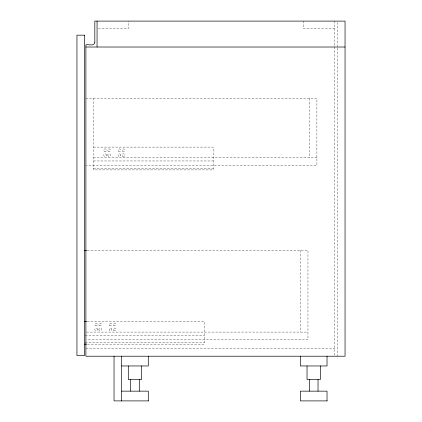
<?xml version="1.0" encoding="UTF-8"?>
<svg xmlns="http://www.w3.org/2000/svg" width="422" height="422" viewBox="0 0 422 422"><rect width="100%" height="100%" fill="white"/><g stroke="black" fill="none" stroke-linecap="round" stroke-linejoin="round"><path stroke-width="0.32" stroke-dasharray="2.11 1.58" d="M98.363 28.696L128.335 28.696L128.335 21.1M334.773 28.696L303.492 28.696L303.492 21.1M85.888 98.4L316.896 98.4L316.896 165.424L85.888 165.424M93.484 147.104L213.237 147.104L213.237 169.892L93.484 169.892L93.484 98.4M93.484 157.828L316.896 157.828M93.484 160.956L213.237 160.956M93.484 168.552L213.237 168.552M87.185 250.32L307.96 250.32L307.96 339.684L86.526 339.684M87.18 321.364L204.295 321.364L204.295 344.152L87.18 344.152M86.526 332.088L307.96 332.088M85.207 335.216L204.295 335.216M85.207 342.812L204.295 342.812M85.888 348.619L334.773 348.619M337.452 22.419L337.452 47.433M337.452 48.092L337.452 356.215M334.773 21.1L334.773 46.119M334.773 46.779L334.773 355.582M309.3 98.4L309.3 157.828M300.364 250.32L300.364 332.088M107.816 154.853L107.784 155.201A1.34 1.34 0 0 0 110.432 155.444L110.464 155.096A1.34 1.34 0 0 0 107.816 154.853M98.88 329.113L98.848 329.461A1.34 1.34 0 0 0 101.496 329.703L101.528 329.355A1.34 1.34 0 0 0 98.88 329.113M120.739 155.18L120.703 154.837A1.34 1.34 0 0 0 118.06 155.111L118.097 155.46A1.34 1.34 0 0 0 120.739 155.18M111.804 329.445L111.767 329.097A1.34 1.34 0 0 0 109.124 329.371L109.161 329.719A1.34 1.34 0 0 0 111.804 329.445M106.439 155.259L106.423 154.911A1.34 1.34 0 0 0 103.765 155.038L103.786 155.386A1.34 1.34 0 0 0 106.439 155.259M97.503 329.519L97.487 329.171A1.34 1.34 0 0 0 94.829 329.297L94.844 329.645A1.34 1.34 0 0 0 97.503 329.519M122.512 151.155A1.298 1.298 0 0 0 124.68 150.559A1.298 1.298 0 0 0 123.082 148.982A1.298 1.298 0 0 0 122.512 151.155M122.755 156.309A1.34 1.34 0 0 0 124.764 155.148A1.34 1.34 0 0 0 122.755 153.988A1.34 1.34 0 0 0 122.755 156.309M118.492 151.218A1.34 1.34 0 0 0 120.708 150.522A1.34 1.34 0 0 0 118.999 148.955A1.34 1.34 0 0 0 118.492 151.218M108.174 151.181A1.34 1.34 0 0 0 110.422 150.58A1.34 1.34 0 0 0 108.776 148.94A1.34 1.34 0 0 0 108.174 151.181M104.429 151.392A1.34 1.34 0 0 0 106.444 150.232A1.34 1.34 0 0 0 104.434 149.072A1.34 1.34 0 0 0 104.429 151.392M113.576 325.415A1.298 1.298 0 0 0 115.744 324.824A1.298 1.298 0 0 0 114.14 323.241A1.298 1.298 0 0 0 113.576 325.415M113.539 330.357A1.34 1.34 0 0 0 115.781 329.756A1.34 1.34 0 0 0 114.14 328.116A1.34 1.34 0 0 0 113.539 330.357M109.556 325.478A1.34 1.34 0 0 0 111.772 324.787A1.34 1.34 0 0 0 110.063 323.215A1.34 1.34 0 0 0 109.556 325.478M99.239 325.441A1.34 1.34 0 0 0 101.48 324.84A1.34 1.34 0 0 0 99.84 323.199A1.34 1.34 0 0 0 99.239 325.441M95.493 325.652A1.34 1.34 0 0 0 97.508 324.497A1.34 1.34 0 0 0 95.499 323.331A1.34 1.34 0 0 0 95.493 325.652"/><path stroke-width="0.63" d="M85.888 47.016L345.048 47.016M84.548 250.32L86.526 250.32M84.548 321.364L86.521 321.364M84.548 344.152L86.521 344.152M121.636 365.964L148.291 365.964L148.291 356.215M121.636 391.152L148.291 391.152L148.291 400.9M148.444 400.9L114.04 400.9L114.04 356.215M327.177 400.9L300.364 400.9L300.364 391.152L327.024 391.152L327.024 400.9M327.024 356.215L327.024 365.964L300.364 365.964L300.364 356.215M320.356 365.964L320.356 379.542L307.031 379.542L307.031 365.964M318.024 379.542L318.024 391.152M309.363 379.542L309.363 391.152M141.628 365.964L141.628 379.542L128.299 379.542L128.299 365.964M139.297 379.542L139.297 391.152M130.63 379.542L130.63 391.152M121.636 356.215L121.636 400.9M97.06 21.1L97.06 47.016M94.823 42.548C94.233 46.642 88.404 44.099 85.888 44.779L85.888 356.215L345.048 356.215L345.048 21.1L94.823 21.1L94.823 42.548M84.548 35.174L76.952 35.174L76.952 355.546L84.548 355.546L84.548 35.174"/></g></svg>
